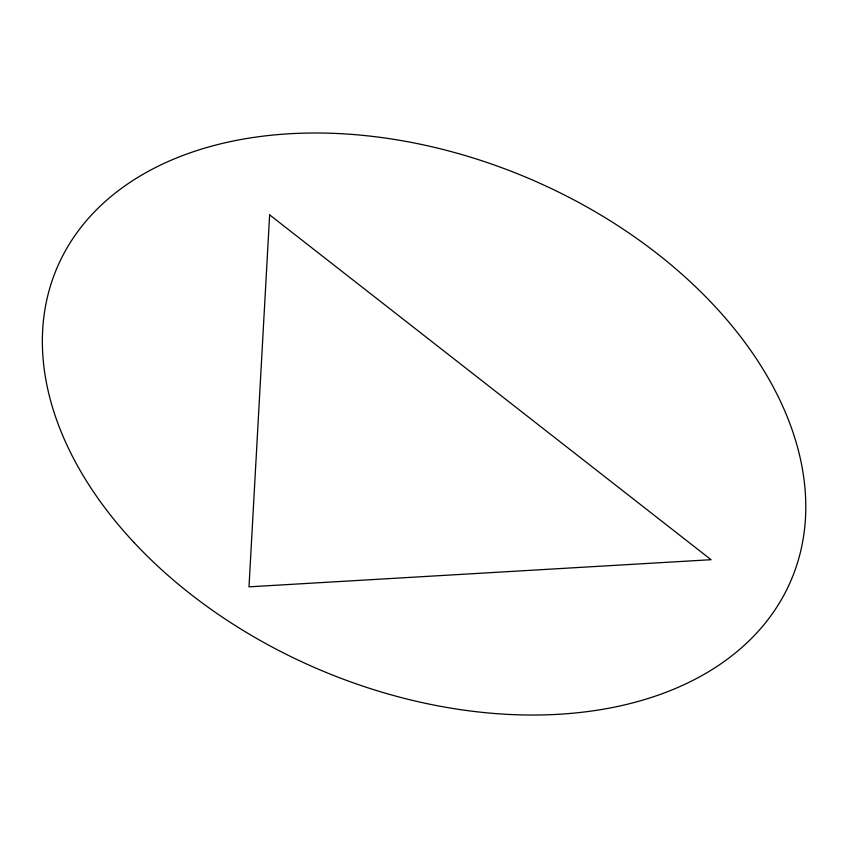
<?xml version="1.0" encoding="UTF-8"?>
<svg xmlns="http://www.w3.org/2000/svg" width="848" height="848" viewBox="0 0 848 848"><rect width="100%" height="100%" fill="white"/><g stroke="black" fill="none" stroke-linecap="round" stroke-linejoin="round"><path stroke-width="1.27" d="M269.632 214.862L248.994 586.837L711.059 559.701L269.632 214.862M134.079 542.561A398.889 266.982 23 0 0 784.029 594.914A398.889 266.982 23 0 0 354.114 134.578A398.889 266.982 23 0 0 134.079 542.561"/></g></svg>
